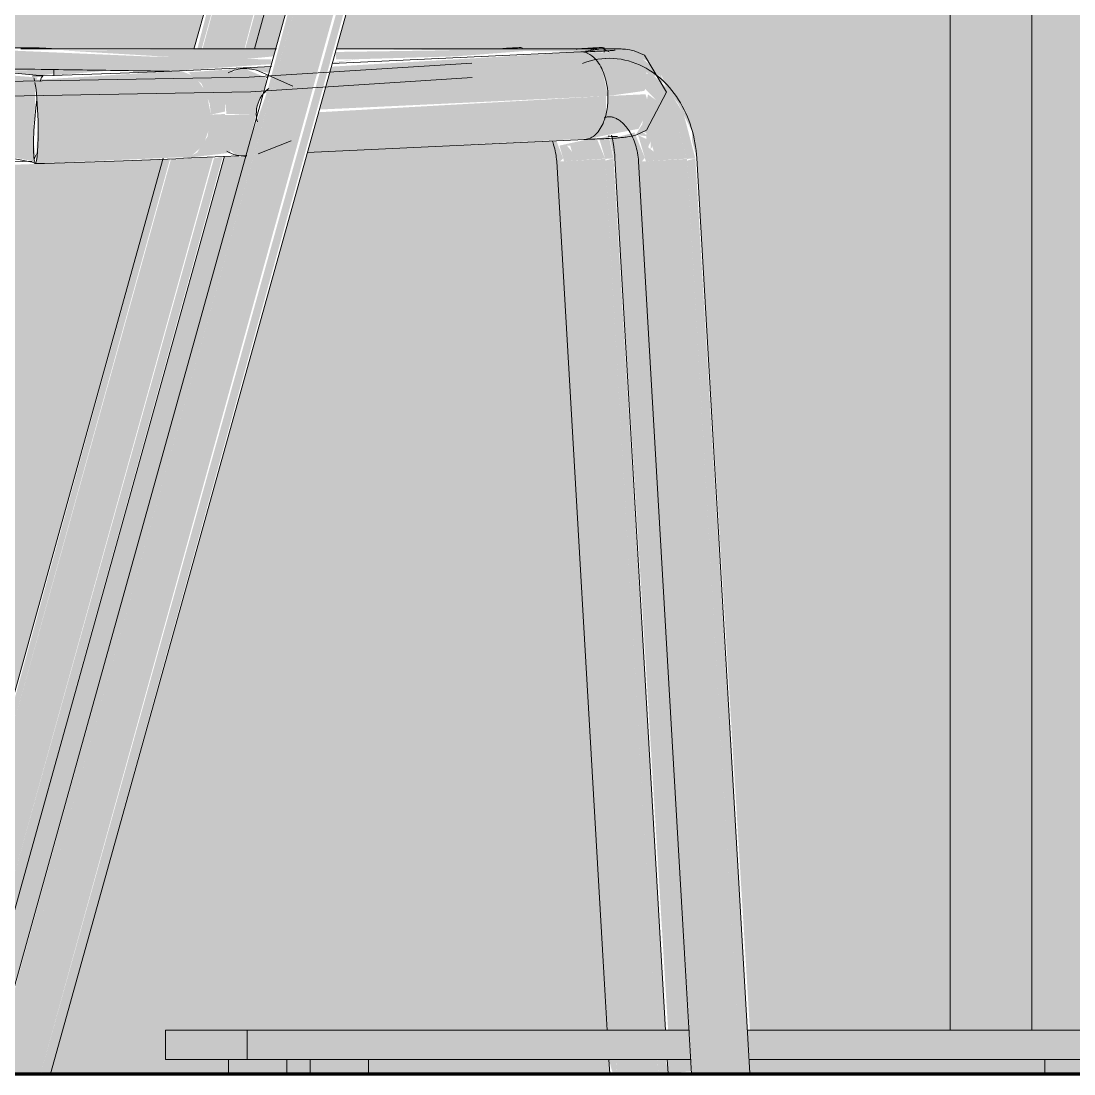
# Model space of a CAD drawing. Header units: inches. Extents: x 20426 to 36348, y -461 to 673.
# Drawn here: x 29311.61 to 29329.63, y 0 to 18.03 of the extents above; entities that cross this region are included whole.
import ezdxf

# ---------------------------------------------------------------- set-up
doc = ezdxf.new("R2010")
doc.units = ezdxf.units.IN
doc.header["$MEASUREMENT"] = 0
doc.linetypes.add('Grid Line 1_2_', pattern=[0.875, 0.5, -0.125, 0.125, -0.125])
for name, color, linetype, lineweight in [('A-FLOR-LEVL', 51, 'Continuous', 9), ('A-WALL', 113, 'Continuous', 13), ('C-TOPO', 7, 'Continuous', 9), ('I-FURN', 30, 'Continuous', 9), ('Q-CASE', 31, 'Continuous', 9)]:
    doc.layers.add(name, color=color, linetype=linetype, lineweight=lineweight)

# ---------------------------------------------------------------- blocks, each defined once
blk = doc.blocks.new('Falcon 7700 Series Pedestal Base - 36_ Square Top x 30_ - Wheelchair Height-460525-Elevation - East')
at = {"layer": 'I-FURN'}
for points in [[(-22418.089, 0.75), (-22415.968, 0.75), (-22415.968, 28.5), (-22418.089, 28.5), (-22418.089, 3.606)], [(-22430.379, 0), (-22430.299, 0), (-22430.299, 0.25), (-22430.379, 0.25)], [(-22430.299, 0), (-22429.513, 0), (-22429.513, 0.25), (-22430.299, 0.25)]]:
    blk.add_hatch(color=256, dxfattribs=at).paths.add_polyline_path(points, flags=0)
h = blk.add_hatch(color=256, dxfattribs=at)
h.paths.add_polyline_path([(-22431.524, 0.25), (-22423.93, 0.25), (-22423.959, 0.75), (-22431.524, 0.75)], flags=0)
h.paths.add_polyline_path([(-22415.968, 0.25), (-22415.968, 0.75), (-22422.959, 0.75), (-22422.916, 0.25), (-22419.005, 0.25)], flags=0)
for p, q in [((-22418.089, 0.75), (-22418.089, 28.5)), ((-22431.524, 0.75), (-22423.95, 0.75)), ((-22431.524, 0.25), (-22431.524, 0.75)), ((-22422.961, 0.75), (-22415.968, 0.75)), ((-22423.921, 0.25), (-22431.524, 0.25)), ((-22430.446, 0.25), (-22430.446, 0)), ((-22429.446, 0), (-22429.446, 0.25)), ((-22415.968, 0.25), (-22422.931, 0.25)), ((-22430.299, 0), (-22430.379, 0)), ((-22429.513, 0), (-22430.299, 0))]:
    blk.add_line(p, q, dxfattribs=at)
blk = doc.blocks.new('HermanMiller_Collection_Air-Chair_SideChair_Arms - Arms-460524-Elevation - East')
at = {"layer": 'I-FURN'}
for points in [[(-22435.862, 0), (-22435.794, 0), (-22430.015, 20.736), (-22430.165, 20.675), (-22431.172, 16.856), (-22431.22, 16.809), (-22431.194, 16.786), (-22431.455, 16.048), (-22435.908, 0)], [(-22435.377, 0), (-22435.061, 0), (-22429.362, 20.625), (-22429.55, 20.683), (-22430.015, 20.734), (-22435.794, 0), (-22435.493, 0)], [(-22434.984, 0), (-22434.892, 0), (-22429.223, 20.512), (-22429.325, 20.578), (-22435.061, 0)], [(-22425.733, 17.483), (-22425.752, 17.507), (-22425.796, 17.496)], [(-22425.702, 17.477), (-22425.419, 17.495), (-22425.455, 17.553), (-22425.733, 17.483)], [(-22435.168, 15.622), (-22435.185, 15.97), (-22435.177, 16.346), (-22436.581, 16.622), (-22437.296, 16.904), (-22437.891, 17.42), (-22438.225, 17.117), (-22437.501, 16.386), (-22436.605, 15.957), (-22435.951, 15.771), (-22435.714, 15.724)], [(-22435.106, 16.318), (-22432.146, 16.423), (-22432.222, 16.798), (-22432.413, 17.073), (-22432.666, 17.174), (-22435.169, 17.017), (-22435.119, 16.6), (-22435.113, 16.512)], [(-22434.838, 17.095), (-22433.842, 17.181), (-22434.838, 17.188), (-22434.838, 17.096)], [(-22431.369, 16.428), (-22431.315, 16.68), (-22431.202, 16.957), (-22431.203, 17.058), (-22431.577, 17.212), (-22431.846, 17.133), (-22431.869, 16.953), (-22431.898, 16.733), (-22431.882, 16.434), (-22431.75, 16.432)], [(-22423.993, 15.665), (-22423.851, 15.674), (-22424.05, 16.429), (-22424.298, 16.841), (-22424.62, 17.142), (-22424.733, 17.106), (-22424.735, 17.057), (-22424.717, 16.884), (-22424.688, 16.839), (-22424.19, 16.333), (-22424.1, 16.028)], [(-22431.177, 17.047), (-22431.165, 17.088), (-22431.203, 17.058)], [(-22425.666, 16.014), (-22424.822, 16.181), (-22424.699, 16.423), (-22424.674, 16.672), (-22424.704, 16.772), (-22425.347, 16.742), (-22425.383, 16.416), (-22425.51, 16.143), (-22425.577, 16.068)], [(-22435.16, 15.585), (-22432.5, 15.7), (-22432.28, 15.893), (-22432.158, 16.229), (-22432.146, 16.423), (-22435.106, 16.318), (-22435.142, 15.606)], [(-22431.548, 15.714), (-22431.369, 16.428), (-22431.906, 16.416), (-22431.821, 15.817), (-22431.716, 15.732), (-22431.672, 15.727)], [(-22435.18, 15.697), (-22435.152, 15.755), (-22435.185, 15.97)], [(-22435.17, 15.639), (-22435.114, 15.793), (-22435.168, 15.697), (-22435.18, 15.697)], [(-22423.863, 0), (-22423.79, 0), (-22424.698, 15.624), (-22424.823, 15.619), (-22423.906, 0)], [(-22423.573, 0), (-22423.083, 0), (-22423.993, 15.665), (-22424.698, 15.624), (-22423.79, 0), (-22423.691, 0)], [(-22423.069, 0), (-22422.916, 0.01), (-22423.851, 15.674), (-22423.991, 15.636), (-22423.083, 0)]]:
    blk.add_hatch(color=256, dxfattribs=at).paths.add_polyline_path(points, flags=0)
h = blk.add_hatch(color=256, dxfattribs=at)
h.paths.add_polyline_path([(-22435.163, 16.344), (-22435.156, 16.96), (-22435.114, 17.059), (-22435.74, 17.107), (-22436.844, 17.353), (-22437.304, 17.57), (-22437.521, 17.681), (-22437.891, 17.42), (-22437.161, 16.85), (-22436.387, 16.545), (-22435.346, 16.374)], flags=0)
h.paths.add_polyline_path([(-22437.108, 17.511), (-22437.277, 17.552), (-22437.161, 17.515)], flags=0)
h = blk.add_hatch(color=256, dxfattribs=at)
h.paths.add_polyline_path([(-22432.86, 17.166), (-22431.109, 17.288), (-22431.109, 17.367), (-22433.221, 17.419), (-22435.951, 17.537), (-22437.078, 17.412), (-22436.947, 17.391), (-22436.299, 17.212), (-22432.962, 17.168)], flags=0)
h.paths.add_polyline_path([(-22430.07, 17.296), (-22429.68, 17.368), (-22430.064, 17.318)], flags=0)
h = blk.add_hatch(color=256, dxfattribs=at)
h.paths.add_polyline_path([(-22431.633, 17.367), (-22431.072, 17.421), (-22431.037, 17.549), (-22434.67, 17.521), (-22432.666, 17.4), (-22431.646, 17.368)], flags=0)
h.paths.add_polyline_path([(-22429.772, 17.368), (-22427.946, 17.421), (-22426.268, 17.551), (-22430.015, 17.496), (-22430.002, 17.368), (-22429.899, 17.368)], flags=0)
h = blk.add_hatch(color=256, dxfattribs=at)
h.paths.add_polyline_path([(-22432.146, 16.423), (-22431.907, 16.475), (-22431.853, 17.081), (-22431.752, 17.18), (-22431.389, 17.188), (-22431.151, 17.137), (-22431.121, 17.246), (-22432.536, 17.148), (-22432.306, 16.953), (-22432.168, 16.617)], flags=0)
h.paths.add_polyline_path([(-22431.366, 16.46), (-22431.351, 16.48), (-22431.364, 16.479)], flags=0)
h.paths.add_polyline_path([(-22430.289, 16.51), (-22425.347, 16.742), (-22425.445, 17.188), (-22425.563, 17.369), (-22425.702, 17.477), (-22425.884, 17.492), (-22430.085, 17.244), (-22430.276, 16.557)], flags=0)
h = blk.add_hatch(color=256, dxfattribs=at)
h.paths.add_polyline_path([(-22425.347, 16.742), (-22424.728, 16.829), (-22424.694, 16.877), (-22424.688, 17.145), (-22424.535, 17.079), (-22424.522, 17.117), (-22424.536, 17.205), (-22424.828, 17.438), (-22425.057, 17.501), (-22425.702, 17.477), (-22425.527, 17.331), (-22425.399, 17.069), (-22425.348, 16.755)], flags=0)
h.paths.add_polyline_path([(-22424.415, 16.961), (-22424.44, 17.145), (-22424.485, 17.034), (-22424.443, 16.99)], flags=0)
h = blk.add_hatch(color=256, dxfattribs=at)
h.paths.add_polyline_path([(-22435.191, 17.075), (-22435.231, 17.087), (-22435.197, 17.075)], flags=0)
h.paths.add_polyline_path([(-22435.109, 17.087), (-22434.838, 17.126), (-22434.838, 17.195), (-22436.072, 17.166), (-22435.701, 17.149), (-22435.114, 17.087)], flags=0)
h.paths.add_polyline_path([(-22436.268, 17.166), (-22436.363, 17.213), (-22436.299, 17.176)], flags=0)
h = blk.add_hatch(color=256, dxfattribs=at)
h.paths.add_polyline_path([(-22424.83, 16.071), (-22424.773, 16.145), (-22424.692, 16.108), (-22424.692, 16.007), (-22424.827, 16.07)], flags=0)
h.paths.add_polyline_path([(-22424.698, 15.624), (-22423.995, 15.67), (-22424.207, 16.391), (-22424.448, 16.615), (-22424.662, 16.769), (-22424.76, 16.256), (-22424.86, 16.099), (-22424.827, 16.063), (-22424.727, 15.723)], flags=0)
h.paths.add_polyline_path([(-22424.562, 15.788), (-22424.66, 15.867), (-22424.615, 15.967), (-22424.587, 15.873)], flags=0)
h = blk.add_hatch(color=256, dxfattribs=at)
h.paths.add_polyline_path([(-22432.629, 15.675), (-22431.809, 15.771), (-22431.821, 15.817), (-22431.907, 16.434), (-22432.146, 16.423), (-22432.204, 16.048), (-22432.381, 15.775), (-22432.53, 15.694)], flags=0)
h.paths.add_polyline_path([(-22430.494, 15.775), (-22425.666, 16.014), (-22425.498, 16.156), (-22425.383, 16.416), (-22425.383, 16.74), (-22430.302, 16.464), (-22430.493, 15.779)], flags=0)
for p, q in [((-22430.154, 20.719), (-22435.929, 0)), ((-22434.891, 0), (-22429.19, 20.451)), ((-22435.072, 17.552), (-22431.024, 17.551)), ((-22425.81, 17.496), (-22430.071, 17.296)), ((-22425.412, 17.492), (-22425.412, 17.565)), ((-22434.838, 17.195), (-22434.838, 17.088)), ((-22431.109, 17.247), (-22432.683, 17.173)), ((-22430.743, 16.908), (-22431.299, 17.157)), ((-22435.044, 17.062), (-22435.067, 16.991)), ((-22435.02, 17.091), (-22435.042, 17.066)), ((-22435.019, 17.091), (-22435.02, 17.091)), ((-22431.338, 15.754), (-22430.77, 15.972)), ((-22430.496, 15.774), (-22425.745, 15.997)), ((-22432.613, 15.675), (-22431.531, 15.726)), ((-22424.824, 15.618), (-22423.917, 0)), ((-22422.916, 0.011), (-22423.826, 15.676)), ((-22435.061, 0), (-22434.984, 0))]:
    blk.add_line(p, q, dxfattribs=at)
at = {"layer": 'I-FURN', "flags": 128}
for points in [[(-22437.439, 17.72), (-22437.22, 17.551), (-22436.939, 17.407), (-22436.184, 17.196), (-22435.073, 17.092), (-22435.019, 17.091)], [(-22435.4, 17.55), (-22435.357, 17.551), (-22435.315, 17.551), (-22435.274, 17.552), (-22435.234, 17.552), (-22435.195, 17.552), (-22435.157, 17.552), (-22435.12, 17.552), (-22435.085, 17.552), (-22435.072, 17.552)], [(-22430, 17.551), (-22427.641, 17.55), (-22425.517, 17.552)], [(-22425.223, 17.526), (-22425.225, 17.526), (-22425.232, 17.526), (-22425.242, 17.525), (-22425.255, 17.523), (-22425.271, 17.522), (-22425.289, 17.521), (-22425.309, 17.52), (-22425.331, 17.518), (-22425.355, 17.517), (-22425.381, 17.515), (-22425.409, 17.514), (-22425.439, 17.512), (-22425.469, 17.51), (-22425.502, 17.509), (-22425.536, 17.507), (-22425.571, 17.506), (-22425.607, 17.504), (-22425.645, 17.502), (-22425.684, 17.501), (-22425.724, 17.499), (-22425.765, 17.498), (-22425.807, 17.496), (-22425.807, 17.496)], [(-22424.346, 16.809), (-22424.719, 17.439), (-22424.896, 17.514), (-22424.972, 17.532), (-22425.016, 17.538), (-22425.047, 17.542), (-22425.073, 17.544), (-22425.096, 17.546), (-22425.119, 17.547), (-22425.141, 17.548), (-22425.165, 17.549), (-22425.188, 17.55), (-22425.213, 17.55), (-22425.24, 17.551), (-22425.267, 17.551), (-22425.295, 17.552), (-22425.325, 17.552), (-22425.357, 17.552), (-22425.389, 17.552), (-22425.423, 17.552), (-22425.458, 17.552), (-22425.494, 17.552), (-22425.518, 17.552)], [(-22425.389, 17.385), (-22425.455, 17.38), (-22425.52, 17.371), (-22425.584, 17.359), (-22425.648, 17.343), (-22425.71, 17.325), (-22425.772, 17.303), (-22425.783, 17.298)], [(-22423.826, 15.676), (-22423.831, 15.743), (-22423.838, 15.81), (-22423.847, 15.876), (-22423.857, 15.942), (-22423.87, 16.008), (-22423.885, 16.073), (-22423.902, 16.137), (-22423.921, 16.201), (-22423.941, 16.264), (-22423.964, 16.326), (-22423.988, 16.388), (-22424.015, 16.448), (-22424.043, 16.508), (-22424.074, 16.566), (-22424.106, 16.623), (-22424.14, 16.679), (-22424.176, 16.734), (-22424.214, 16.787), (-22424.254, 16.838), (-22424.296, 16.888), (-22424.339, 16.937), (-22424.385, 16.983), (-22424.432, 17.028), (-22424.481, 17.07), (-22424.532, 17.11), (-22424.584, 17.148), (-22424.639, 17.184), (-22424.694, 17.217), (-22424.752, 17.248), (-22424.81, 17.276), (-22424.871, 17.301), (-22424.932, 17.323), (-22424.994, 17.342), (-22425.058, 17.357), (-22425.122, 17.37), (-22425.187, 17.379), (-22425.252, 17.385), (-22425.318, 17.387), (-22425.384, 17.385), (-22425.389, 17.385)], [(-22443.743, 17.193), (-22437.62, 16.956), (-22431.489, 17.064), (-22427.679, 17.307)], [(-22432.683, 17.173), (-22432.815, 17.167), (-22432.952, 17.161), (-22433.094, 17.155), (-22433.239, 17.149), (-22433.388, 17.143), (-22433.541, 17.137), (-22433.698, 17.132), (-22433.857, 17.126), (-22434.02, 17.12), (-22434.185, 17.115), (-22434.352, 17.109), (-22434.522, 17.104), (-22434.693, 17.098), (-22434.866, 17.093), (-22435.04, 17.088), (-22435.199, 17.084)], [(-22443.744, 16.943), (-22437.607, 16.705), (-22431.461, 16.815), (-22427.675, 17.056)], [(-22438.239, 17.12), (-22438.023, 16.832), (-22437.747, 16.565), (-22437.041, 16.122), (-22436.067, 15.777), (-22435.151, 15.597)], [(-22424.346, 16.809), (-22424.687, 16.16), (-22424.861, 16.077), (-22424.935, 16.056), (-22424.979, 16.047), (-22425.01, 16.042), (-22425.036, 16.038), (-22425.059, 16.035), (-22425.081, 16.033), (-22425.104, 16.031), (-22425.127, 16.029), (-22425.151, 16.027), (-22425.176, 16.025), (-22425.202, 16.023), (-22425.229, 16.022), (-22425.258, 16.02), (-22425.288, 16.018), (-22425.319, 16.016), (-22425.351, 16.014), (-22425.385, 16.013), (-22425.42, 16.011), (-22425.456, 16.009), (-22425.494, 16.008), (-22425.532, 16.006), (-22425.572, 16.004), (-22425.613, 16.002), (-22425.654, 16.001), (-22425.697, 15.999), (-22425.74, 15.998), (-22425.748, 15.997)], [(-22435.125, 16.684), (-22435.143, 16.537), (-22435.163, 16.344)], [(-22435.163, 16.344), (-22435.177, 16.151), (-22435.185, 15.97), (-22435.186, 15.816), (-22435.18, 15.697), (-22435.168, 15.622)], [(-22425.413, 16.369), (-22425.4, 16.374), (-22425.388, 16.378), (-22425.375, 16.381), (-22425.363, 16.383), (-22425.351, 16.385), (-22425.339, 16.386), (-22425.337, 16.386)], [(-22425.337, 16.386), (-22425.325, 16.387), (-22425.312, 16.386), (-22425.3, 16.385), (-22425.287, 16.384), (-22425.274, 16.381), (-22425.261, 16.378), (-22425.247, 16.374), (-22425.233, 16.369), (-22425.218, 16.363), (-22425.203, 16.356), (-22425.187, 16.347), (-22425.171, 16.338), (-22425.155, 16.327), (-22425.138, 16.315), (-22425.121, 16.302), (-22425.104, 16.287), (-22425.087, 16.271), (-22425.069, 16.253), (-22425.052, 16.234), (-22425.035, 16.214), (-22425.018, 16.192), (-22425.002, 16.169), (-22424.985, 16.145), (-22424.969, 16.119), (-22424.954, 16.092), (-22424.939, 16.064), (-22424.925, 16.035), (-22424.912, 16.004), (-22424.899, 15.973), (-22424.887, 15.941), (-22424.876, 15.907), (-22424.866, 15.874), (-22424.857, 15.839), (-22424.849, 15.804), (-22424.842, 15.768), (-22424.836, 15.732), (-22424.831, 15.695), (-22424.827, 15.659), (-22424.824, 15.622), (-22424.824, 15.618)], [(-22425.186, 16.048), (-22425.189, 16.049), (-22425.196, 16.049), (-22425.206, 16.049), (-22425.219, 16.05), (-22425.234, 16.05), (-22425.253, 16.051), (-22425.273, 16.051), (-22425.295, 16.051), (-22425.319, 16.052), (-22425.345, 16.052)], [(-22432.613, 15.675), (-22432.747, 15.669), (-22432.887, 15.663), (-22433.031, 15.657), (-22433.178, 15.65), (-22433.33, 15.644), (-22433.485, 15.638), (-22433.643, 15.633), (-22433.804, 15.627), (-22433.968, 15.621), (-22434.135, 15.615), (-22434.304, 15.61), (-22434.475, 15.604), (-22434.648, 15.599), (-22434.822, 15.594), (-22434.998, 15.589), (-22435.158, 15.585)], [(-22435.794, 0), (-22435.707, 0), (-22435.605, 0), (-22435.493, 0), (-22435.377, 0), (-22435.263, 0), (-22435.156, 0), (-22435.061, 0)]]:
    blk.add_lwpolyline(points, dxfattribs=at)
at = {"layer": 'I-FURN'}
for centre, major_axis, ratio, start_param, end_param in [((-22431.558, 16.463), (0.021, 0.75), 0.90616, 0.058382, 0.472697), ((-22431.558, 16.463), (0.021, 0.75), 0.90616, 6.079768, 6.341567), ((-22431.558, 16.463), (0.021, 0.75), 0.90616, 5.817968, 6.057018), ((-22435.179, 16.334), (-0.02, 0.75), 0.096081, 5.796547, 5.996591), ((-22435.179, 16.334), (-0.02, 0.75), 0.096081, 4.687594, 5.734792), ((-22430.916, 16.444), (0.014, 0.5), 0.90616, 0.84378, 1.629178), ((-22430.916, 16.444), (0.014, 0.5), 0.90616, 0.581981, 0.82502), ((-22430.916, 16.444), (0.014, 0.5), 0.90616, 1.629178, 1.890978), ((-22435.179, 16.334), (-0.02, 0.75), 0.096081, 3.116798, 4.687594), ((-22431.558, 16.463), (0.021, 0.75), 0.90616, 2.693808, 3.199975), ((-22435.179, 16.334), (-0.02, 0.75), 0.096081, 2.854998, 3.116798), ((-22423.415, -0.018), (0.499, 0.029), 0.004932, 5.481644, 6.283185)]:
    blk.add_ellipse(centre, major_axis=major_axis, ratio=ratio, start_param=start_param, end_param=end_param, dxfattribs=at)
for points in [[(-22434.813, 17.548), (-22434.889, 17.555), (-22435.074, 17.566), (-22435.42, 17.57), (-22435.794, 17.56), (-22436.153, 17.539), (-22436.357, 17.519), (-22436.444, 17.508)], [(-22425.828, 17.55), (-22425.849, 17.548), (-22425.87, 17.547), (-22425.89, 17.545)], [(-22425.646, 17.527), (-22425.61, 17.541), (-22425.572, 17.55), (-22425.534, 17.552)], [(-22425.534, 17.552), (-22425.529, 17.552), (-22425.524, 17.552), (-22425.518, 17.552)], [(-22425.419, 17.538), (-22425.388, 17.529), (-22425.358, 17.516), (-22425.329, 17.498)]]:
    blk.add_open_spline(points, degree=3, dxfattribs=at)
for points, knots in [([(-22425.733, 17.51), (-22425.603, 17.527), (-22425.409, 17.555), (-22425.395, 17.573), (-22425.564, 17.568), (-22425.731, 17.557), (-22425.828, 17.55)], [-0.9999956, -0.9999956, -0.9999956, -0.9999956, -0.7, -0.4, -0.2, 0, 0, 0, 0]), ([(-22425.347, 16.742), (-22425.35, 16.855), (-22425.386, 17.08), (-22425.507, 17.328), (-22425.654, 17.466), (-22425.749, 17.496), (-22425.796, 17.496)], [0, 0, 0, 0, 0.285714, 0.571429, 0.785714, 1, 1, 1, 1]), ([(-22436.425, 17.213), (-22436.183, 17.211), (-22435.651, 17.205), (-22435.122, 17.198), (-22434.838, 17.195)], [-0.9193556, -0.9193556, -0.9193556, -0.9193556, -0.5, 0, 0, 0, 0]), ([(-22434.838, 17.195), (-22434.616, 17.192), (-22434.179, 17.186), (-22433.549, 17.177), (-22433.116, 17.17), (-22432.891, 17.166), (-22432.856, 17.166)], [-1, -1, -1, -1, -0.75, -0.5, -0.25, -0.2033778, -0.2033778, -0.2033778, -0.2033778]), ([(-22425.759, 15.997), (-22425.697, 15.996), (-22425.571, 16.045), (-22425.433, 16.24), (-22425.358, 16.489), (-22425.345, 16.657), (-22425.347, 16.742)], [0, 0, 0, 0, 0.285714, 0.571429, 0.785714, 1, 1, 1, 1])]:
    blk.add_open_spline(points, degree=3, knots=knots, dxfattribs=at)
blk = doc.blocks.new('Casework 3 - Casework 1-483541-Elevation - East')
at = {"layer": 'Q-CASE'}
h = blk.add_hatch(color=256, dxfattribs=at)
h.paths.add_polyline_path([(-22503.889, 0), (-22499.2, 0), (-22499.2, 0.25), (-22504.782, 0.25), (-22504.796, 0), (-22503.898, 0)], flags=0)
h.paths.add_polyline_path([(-22448.007, 26.785), (-22448.058, 26.876), (-22448.024, 26.803)], flags=0)
h.paths.add_polyline_path([(-22375.431, 0), (-22360.053, 0), (-22360.053, 36), (-22504.981, 36), (-22504.981, 30), (-22487.289, 30), (-22487.289, 28.75), (-22504.981, 28.75), (-22504.925, 15), (-22504.861, 15.676), (-22504.662, 16.429), (-22504.351, 16.906), (-22504.295, 17.034), (-22504.2, 17.184), (-22504.142, 17.236), (-22503.899, 17.47), (-22503.293, 17.496), (-22503.262, 17.552), (-22503.024, 17.552), (-22498.724, 17.59), (-22499.722, 20.996), (-22500.874, 24.236), (-22500.877, 25.019), (-22500.799, 25.428), (-22500.554, 26.039), (-22499.895, 26.648), (-22499.14, 26.933), (-22495.584, 27.611), (-22492.083, 28.062), (-22489.209, 28.273), (-22485.71, 28.346), (-22482.305, 28.236), (-22481.946, 28.113), (-22481.741, 28.001), (-22481.484, 27.56), (-22481.522, 27.37), (-22481.763, 27.076), (-22482.055, 26.817), (-22482.305, 26.708), (-22483.061, 26.362), (-22483.255, 26.075), (-22483.616, 25.296), (-22483.79, 24.712), (-22483.947, 23.793), (-22484.29, 20.672), (-22484.369, 18.094), (-22484.243, 17.52), (-22484.243, 17.456), (-22484.243, 17.287), (-22484.187, 17.285), (-22484.046, 16.992), (-22483.857, 16.853), (-22483.672, 16.512), (-22483.714, 16.07), (-22483.883, 15.793), (-22478.702, 0), (-22451.412, 0), (-22446.249, 15.816), (-22446.36, 15.97), (-22446.456, 16.344), (-22446.35, 16.717), (-22445.962, 17.162), (-22445.912, 17.159), (-22445.805, 17.727), (-22445.724, 18.288), (-22445.731, 19.038), (-22445.737, 19.041), (-22445.857, 21.021), (-22446.231, 24.278), (-22446.553, 25.475), (-22446.73, 25.819), (-22447.135, 26.466), (-22448.122, 26.863), (-22448.414, 27.107), (-22448.499, 27.235), (-22448.592, 27.37), (-22448.628, 27.627), (-22448.497, 27.741), (-22448.559, 27.79), (-22448.137, 28.128), (-22447.422, 28.264), (-22444.732, 28.337), (-22442.511, 28.339), (-22438.017, 28.187), (-22435.213, 27.895), (-22432.752, 27.549), (-22430.031, 27.051), (-22429.223, 26.833), (-22428.63, 26.533), (-22428.565, 26.436), (-22428.299, 26.204), (-22428.011, 25.758), (-22427.799, 24.778), (-22428.032, 23.547), (-22429.319, 19.993), (-22430, 17.55), (-22425.419, 17.495), (-22425.369, 17.495), (-22424.922, 17.465), (-22424.653, 17.329), (-22424.522, 17.117), (-22424.509, 17.062), (-22424.437, 17.119), (-22424.356, 16.901), (-22424.148, 16.615), (-22423.911, 16.143), (-22423.908, 15.974), (-22423.826, 15.665), (-22422.916, 0.75), (-22419.49, 0.75), (-22419.49, 28.5), (-22424.576, 28.5), (-22424.576, 28.75), (-22442.825, 28.75), (-22442.825, 30), (-22390.512, 30), (-22390.512, 28.75), (-22408.76, 28.75), (-22408.76, 28.5), (-22413.846, 28.5), (-22413.846, 0.75), (-22410.377, 0.75), (-22409.485, 15.676), (-22409.286, 16.429), (-22408.975, 16.906), (-22408.92, 17.034), (-22408.824, 17.184), (-22408.766, 17.236), (-22408.523, 17.47), (-22407.917, 17.496), (-22407.886, 17.552), (-22407.648, 17.552), (-22403.348, 17.59), (-22404.347, 20.996), (-22405.498, 24.236), (-22405.501, 25.019), (-22405.423, 25.428), (-22405.179, 26.039), (-22404.48, 26.665), (-22403.765, 26.933), (-22400.209, 27.611), (-22396.708, 28.062), (-22394.223, 28.259), (-22390.335, 28.346), (-22385.505, 28.224), (-22385.183, 28.117), (-22384.964, 28.001), (-22384.707, 27.579), (-22384.745, 27.37), (-22384.986, 27.076), (-22385.278, 26.817), (-22385.529, 26.708), (-22386.285, 26.362), (-22386.478, 26.075), (-22386.839, 25.296), (-22387.013, 24.712), (-22387.17, 23.793), (-22387.514, 20.672), (-22387.593, 18.094), (-22387.466, 17.52), (-22387.466, 17.456), (-22387.466, 17.287), (-22387.41, 17.285), (-22387.269, 16.992), (-22387.08, 16.853), (-22386.895, 16.512), (-22386.938, 16.07), (-22387.106, 15.793), (-22381.925, 0), (-22380.272, 0)], flags=0)
h.paths.add_polyline_path([(-22384.375, 0), (-22389.581, 15.675), (-22389.741, 15.658), (-22391.5, 15.745), (-22395.454, 15.895), (-22395.42, 15.776), (-22395.37, 15.636), (-22395.346, 15.636), (-22395.37, 0), (-22385.114, 0)], flags=0)
h.paths.add_polyline_path([(-22383.326, 0), (-22382.974, 0), (-22388.115, 15.663), (-22388.466, 15.668), (-22383.348, 0.068)], flags=0)
h.paths.add_polyline_path([(-22398.445, 0), (-22402.842, 15.775), (-22407.147, 15.931), (-22407.155, 15.7), (-22407.112, 15.619), (-22407.942, 0.75), (-22400.411, 0.75), (-22400.411, 0.25), (-22401.557, 0.25), (-22401.557, 0), (-22399.639, 0)], flags=0)
h.paths.add_polyline_path([(-22402.423, 0), (-22402.423, 0.25), (-22402.958, 0.25), (-22402.958, 0)], flags=0)
h.paths.add_polyline_path([(-22403.824, 0), (-22403.824, 0.25), (-22408.005, 0.25), (-22408.02, 0), (-22404.48, 0)], flags=0)
h.paths.add_polyline_path([(-22498.333, 0), (-22493.82, 0), (-22498.218, 15.775), (-22503.808, 16.095), (-22503.869, 16.084), (-22503.91, 15.978), (-22503.913, 15.848), (-22503.889, 15.619), (-22504.719, 0.75), (-22497.188, 0.75), (-22497.188, 0.25), (-22498.333, 0.25)], flags=0)
h.paths.add_polyline_path([(-22492.122, 0), (-22479.751, 0), (-22484.891, 15.663), (-22485.116, 15.658), (-22486.788, 15.74), (-22492.04, 15.975), (-22492.237, 15.867), (-22492.197, 15.776), (-22492.147, 15.636), (-22492.122, 15.643), (-22492.161, 7.785), (-22492.147, 0), (-22492.125, 0)], flags=0)
h.paths.add_polyline_path([(-22408.866, 0), (-22409.019, 0.01), (-22409.019, 0.25), (-22409.406, 0.25), (-22409.421, 0), (-22408.871, 0)], flags=0)
h.paths.add_polyline_path([(-22413.846, 0), (-22410.42, 0.01), (-22410.42, 0.25), (-22415.535, 0.25), (-22415.535, 0), (-22414.164, 0)], flags=0)
h.paths.add_polyline_path([(-22417.802, 0), (-22417.802, 0.25), (-22422.93, 0.25), (-22422.941, 0.008), (-22422.941, 0), (-22418.089, 0)], flags=0)
h.paths.add_polyline_path([(-22416.401, 0), (-22416.401, 0.25), (-22416.936, 0.25), (-22416.936, 0)], flags=0)
h.paths.add_polyline_path([(-22425.317, 0), (-22425.331, 0.25), (-22429.513, 0.25), (-22429.513, 0), (-22425.394, 0)], flags=0)
h.paths.add_polyline_path([(-22424.466, 0), (-22423.918, 0.044), (-22423.93, 0.25), (-22424.331, 0.25), (-22424.342, 0.008), (-22424.47, 0)], flags=0)
h.paths.add_polyline_path([(-22430.379, 0), (-22430.379, 0.25), (-22430.914, 0.25), (-22430.914, 0)], flags=0)
h.paths.add_polyline_path([(-22431.78, 0), (-22431.78, 0.25), (-22432.925, 0.25), (-22432.925, 0.75), (-22425.36, 0.75), (-22426.172, 15.62), (-22426.114, 15.675), (-22426.231, 15.975), (-22430.495, 15.775), (-22434.892, 0), (-22432.925, 0)], flags=0)
h.paths.add_polyline_path([(-22450.362, 0), (-22450.011, 0), (-22444.87, 15.668), (-22445.248, 15.585), (-22450.011, 1.072)], flags=0)
h.paths.add_polyline_path([(-22437.914, 0), (-22437.944, 15.776), (-22437.872, 15.727), (-22437.875, 15.86), (-22437.92, 15.928), (-22438.119, 15.939), (-22443.847, 15.585), (-22448.961, 0), (-22437.966, 0)], flags=0)
h.paths.add_polyline_path([(-22409.019, 0.75), (-22408.976, 0.75), (-22408.084, 15.676), (-22408.028, 16.038), (-22408.508, 16.067), (-22408.555, 15.703), (-22408.513, 15.619), (-22409.322, 0.75)], flags=0)
h.paths.add_polyline_path([(-22424.615, 15.967), (-22424.615, 15.83), (-22424.589, 15.878), (-22424.592, 15.887)], flags=0)
h.paths.add_polyline_path([(-22424.83, 16.071), (-22424.66, 16.05), (-22424.773, 16.145), (-22424.828, 16.127), (-22424.829, 16.099)], flags=0)
h.paths.add_polyline_path([(-22423.959, 0.75), (-22424.771, 15.62), (-22424.715, 15.681), (-22424.893, 16.118), (-22425.314, 16.003), (-22425.223, 15.592), (-22424.317, 0.75)], flags=0)
h.paths.add_polyline_path([(-22493.191, 1.458), (-22493.15, 15.675), (-22493.598, 15.587), (-22497.153, 15.675), (-22493.198, 1.485)], flags=0)
h.paths.add_polyline_path([(-22397.815, 1.458), (-22397.843, 2.868), (-22401.422, 15.708), (-22401.777, 15.675), (-22397.822, 1.485)], flags=0)
h.paths.add_polyline_path([(-22396.414, 1.458), (-22396.374, 15.675), (-22396.747, 15.585), (-22396.771, 2.74), (-22396.421, 1.485)], flags=0)
h.paths.add_polyline_path([(-22436.922, 1.458), (-22436.527, 2.878), (-22436.642, 15.636), (-22436.992, 15.644), (-22436.925, 1.912)], flags=0)
h.paths.add_polyline_path([(-22435.521, 1.458), (-22431.548, 15.714), (-22431.916, 15.7), (-22435.528, 2.745), (-22435.524, 1.912)], flags=0)
h.paths.add_polyline_path([(-22397.791, 6.398), (-22397.77, 15.625), (-22400.371, 15.655), (-22397.813, 6.477)], flags=0)
h.paths.add_polyline_path([(-22435.546, 6.398), (-22432.963, 15.665), (-22435.591, 15.562), (-22435.553, 7.785)], flags=0)
h.paths.add_polyline_path([(-22493.562, 15.597), (-22493.572, 15.677), (-22493.563, 15.597)], flags=0)
h.paths.add_polyline_path([(-22396.799, 15.633), (-22396.796, 15.677), (-22396.8, 15.636)], flags=0)
h.paths.add_polyline_path([(-22425.963, 15.788), (-22426.05, 15.893), (-22426.016, 15.83), (-22426, 15.817)], flags=0)
h.paths.add_polyline_path([(-22424.111, 15.914), (-22424.128, 16.076), (-22424.14, 16.014), (-22424.119, 15.942)], flags=0)
h.paths.add_polyline_path([(-22408.625, 15.978), (-22408.498, 16.143), (-22408.565, 16.071), (-22408.622, 15.983)], flags=0)
h.paths.add_polyline_path([(-22504.001, 15.978), (-22503.874, 16.143), (-22503.941, 16.071), (-22503.989, 15.995)], flags=0)
h.paths.add_polyline_path([(-22499.585, 25.705), (-22499.683, 25.705), (-22499.62, 25.686)], flags=0)
h.paths.add_polyline_path([(-22491.867, 17.46), (-22491.629, 17.494), (-22491.593, 17.496), (-22491.364, 17.647), (-22491.205, 17.78), (-22490.762, 18.633), (-22490.576, 19.251), (-22490.258, 21.858), (-22489.731, 25.72), (-22489.811, 26.257), (-22489.804, 26.437), (-22490.133, 27.027), (-22490.352, 27.223), (-22492.182, 27.052), (-22495.882, 26.556), (-22498.561, 26.061), (-22499.201, 25.884), (-22499.682, 25.592), (-22499.884, 25.299), (-22499.855, 25.296), (-22499.932, 24.999), (-22499.953, 24.63), (-22500.006, 24.557), (-22500.011, 24.409), (-22499.928, 24.26), (-22499.808, 24.038), (-22499.775, 23.984), (-22498.448, 20.322), (-22497.676, 17.549), (-22492.187, 17.5), (-22491.9, 17.464)], flags=0)
h.paths.add_polyline_path([(-22437.27, 17.541), (-22437.295, 17.57), (-22437.248, 17.599), (-22437.108, 17.551), (-22436.214, 17.552), (-22432.437, 17.55), (-22431.3, 21.414), (-22430.173, 24.575), (-22430.214, 25.084), (-22430.329, 25.388), (-22430.329, 25.436), (-22430.431, 25.592), (-22430.613, 25.745), (-22431.052, 25.888), (-22431.884, 26.127), (-22434.082, 26.532), (-22436.796, 26.916), (-22438.533, 27.076), (-22438.701, 26.833), (-22438.815, 26.537), (-22438.966, 26.104), (-22439.008, 25.435), (-22438.948, 24.685), (-22438.812, 24.022), (-22438.289, 20.75), (-22438.048, 18.914), (-22437.82, 18.308), (-22437.466, 17.711), (-22437.369, 17.625), (-22437.277, 17.547)], flags=0)
h.paths.add_polyline_path([(-22402.808, 25.705), (-22402.906, 25.705), (-22402.843, 25.686)], flags=0)
h.paths.add_polyline_path([(-22396.16, 17.549), (-22395.988, 17.647), (-22395.829, 17.78), (-22395.387, 18.633), (-22395.201, 19.251), (-22394.893, 21.787), (-22394.355, 25.72), (-22394.435, 26.257), (-22394.428, 26.437), (-22394.758, 27.027), (-22394.904, 27.106), (-22397.4, 26.805), (-22400.768, 26.274), (-22401.967, 25.998), (-22402.828, 25.682), (-22403.107, 25.299), (-22403.078, 25.296), (-22403.155, 24.999), (-22403.176, 24.63), (-22403.222, 24.538), (-22403.234, 24.409), (-22403.158, 24.283), (-22403.031, 24.038), (-22402.999, 23.984), (-22401.672, 20.322), (-22400.849, 17.55), (-22396.169, 17.55)], flags=0)
h.paths.add_polyline_path([(-22431.051, 17.549), (-22431.036, 17.55), (-22429.899, 21.414), (-22428.771, 24.575), (-22428.813, 25.084), (-22428.928, 25.388), (-22428.928, 25.436), (-22429.03, 25.592), (-22429.239, 25.758), (-22429.43, 25.798), (-22429.335, 25.474), (-22429.24, 24.236), (-22429.729, 22.757), (-22430.72, 19.993), (-22431.401, 17.549), (-22431.109, 17.549)], flags=0)
h.paths.add_polyline_path([(-22404.209, 25.705), (-22404.307, 25.705), (-22404.244, 25.686)], flags=0)
h.paths.add_polyline_path([(-22402.3, 17.549), (-22401.947, 17.59), (-22402.945, 20.996), (-22404.097, 24.236), (-22404.1, 25.019), (-22404.022, 25.428), (-22403.943, 25.798), (-22404.229, 25.682), (-22404.508, 25.299), (-22404.48, 25.293), (-22404.556, 24.999), (-22404.578, 24.63), (-22404.623, 24.539), (-22404.635, 24.409), (-22404.552, 24.26), (-22404.433, 24.038), (-22404.4, 23.984), (-22403.073, 20.322), (-22402.3, 17.55)], flags=0)
h.paths.add_polyline_path([(-22499.922, 24.63), (-22499.954, 24.825), (-22499.907, 24.924), (-22499.917, 24.732)], flags=0)
h.paths.add_polyline_path([(-22404.546, 24.63), (-22404.578, 24.825), (-22404.532, 24.924), (-22404.541, 24.732)], flags=0)
h.paths.add_polyline_path([(-22403.145, 24.63), (-22403.177, 24.825), (-22403.131, 24.924), (-22403.14, 24.732)], flags=0)
h.paths.add_polyline_path([(-22431.214, 25.977), (-22431.733, 26.103), (-22431.253, 25.986)], flags=0)
h.paths.add_polyline_path([(-22448.058, 27.078), (-22447.856, 27.181), (-22447.933, 27.212), (-22447.955, 27.15), (-22448.055, 27.08)], flags=0)
h.paths.add_polyline_path([(-22448.188, 27.076), (-22448.061, 27.107), (-22448.082, 27.169), (-22448.185, 27.078)], flags=0)
h.paths.add_polyline_path([(-22481.925, 27.076), (-22482.049, 27.139), (-22482.044, 27.078), (-22481.946, 27.076)], flags=0)
h.paths.add_polyline_path([(-22385.148, 27.076), (-22385.272, 27.139), (-22385.267, 27.078), (-22385.176, 27.076)], flags=0)
for p, q in [((-22431.78, 0), (-22434.897, 0)), ((-22430.379, 0), (-22430.914, 0)), ((-22425.307, 0), (-22429.513, 0)), ((-22423.906, 0), (-22424.484, 0)), ((-22417.802, 0), (-22423.083, 0))]:
    blk.add_line(p, q, dxfattribs=at)
blk = doc.blocks.new('Falcon 7700 Series Pedestal Base - 36_ Square Top x 30_ - Wheelchair Height-V109-Elevation - East')
at = {"layer": 'I-FURN'}
for points in [[(-22419.005, 0.75), (-22418.089, 0.75), (-22418.089, 28.5), (-22419.49, 28.5), (-22419.49, 0.75)], [(-22432.925, 0.25), (-22431.524, 0.25), (-22431.524, 0.75), (-22432.925, 0.75)], [(-22431.7, 0), (-22431.7, 0.25), (-22431.78, 0.25), (-22431.78, 0)], [(-22431.7, 0), (-22430.914, 0), (-22430.914, 0.25), (-22431.7, 0.25)], [(-22417.802, 0), (-22417.722, 0), (-22417.722, 0.25), (-22417.802, 0.25)], [(-22417.722, 0), (-22416.936, 0), (-22416.936, 0.25), (-22417.722, 0.25)]]:
    blk.add_hatch(color=256, dxfattribs=at).paths.add_polyline_path(points, flags=0)
for p, q in [((-22419.49, 0.75), (-22419.49, 28.5)), ((-22432.925, 0.75), (-22431.524, 0.75)), ((-22432.925, 0.25), (-22432.925, 0.75)), ((-22431.524, 0.25), (-22432.925, 0.25)), ((-22431.847, 0.25), (-22431.847, 0)), ((-22430.847, 0), (-22430.847, 0.25)), ((-22417.869, 0.25), (-22417.869, 0)), ((-22417.869, 0.25), (-22417.869, 0)), ((-22431.7, 0), (-22431.78, 0)), ((-22430.914, 0), (-22431.7, 0)), ((-22417.722, 0), (-22417.802, 0)), ((-22416.936, 0), (-22417.722, 0))]:
    blk.add_line(p, q, dxfattribs=at)
blk = doc.blocks.new('HermanMiller_Collection_Air-Chair_SideChair_Arms - Arms-V110-Elevation - East')
at = {"layer": 'I-FURN'}
h = blk.add_hatch(color=256, dxfattribs=at)
h.paths.add_polyline_path([(-22437.196, 0), (-22436.525, 2.617), (-22436.565, 2.74), (-22437.309, 0), (-22437.263, 0)], flags=0)
h.paths.add_polyline_path([(-22435.543, 5.927), (-22432.845, 15.668), (-22432.966, 15.654), (-22435.545, 6.287), (-22435.544, 6.096)], flags=0)
h.paths.add_polyline_path([(-22432.304, 17.55), (-22431.416, 20.736), (-22431.566, 20.675), (-22432.378, 17.55), (-22432.314, 17.55)], flags=0)
h = blk.add_hatch(color=256, dxfattribs=at)
h.paths.add_polyline_path([(-22436.59, 0), (-22436.512, 0), (-22436.565, 2.261), (-22437.196, 0), (-22436.664, 0)], flags=0)
h.paths.add_polyline_path([(-22435.531, 3.343), (-22432.109, 15.699), (-22432.832, 15.654), (-22435.543, 5.927), (-22435.532, 3.606)], flags=0)
h.paths.add_polyline_path([(-22431.571, 17.55), (-22430.764, 20.625), (-22430.951, 20.683), (-22431.416, 20.734), (-22432.29, 17.55), (-22431.585, 17.55)], flags=0)
h = blk.add_hatch(color=256, dxfattribs=at)
h.paths.add_polyline_path([(-22435.528, 2.745), (-22431.942, 15.707), (-22432.093, 15.675), (-22435.531, 3.343), (-22435.528, 2.762)], flags=0)
h.paths.add_polyline_path([(-22431.401, 17.549), (-22430.634, 20.518), (-22430.734, 20.551), (-22431.559, 17.55), (-22431.402, 17.549)], flags=0)
blk.add_hatch(color=256, dxfattribs=at).paths.add_polyline_path([(-22425.394, 15.665), (-22425.252, 15.674), (-22425.335, 16.063), (-22425.497, 16.014), (-22425.426, 15.775)], flags=0)
h = blk.add_hatch(color=256, dxfattribs=at)
h.paths.add_polyline_path([(-22426.099, 15.624), (-22425.396, 15.67), (-22425.547, 16.032), (-22426.178, 15.893), (-22426.114, 15.675)], flags=0)
h.paths.add_polyline_path([(-22425.963, 15.788), (-22426.05, 15.893), (-22425.994, 15.893), (-22425.988, 15.873)], flags=0)
h = blk.add_hatch(color=256, dxfattribs=at)
h.paths.add_polyline_path([(-22425.191, 0), (-22425.191, 0), (-22425.207, 0.25), (-22425.331, 0.25), (-22425.264, 0)], flags=0)
h.paths.add_polyline_path([(-22425.31, 0.75), (-22425.235, 0.75), (-22426.099, 15.624), (-22426.224, 15.619), (-22425.351, 0.75)], flags=0)
h = blk.add_hatch(color=256, dxfattribs=at)
h.paths.add_polyline_path([(-22425.191, 0), (-22424.484, 0), (-22424.5, 0.25), (-22425.205, 0.25)], flags=0)
h.paths.add_polyline_path([(-22425.141, 0.75), (-22424.527, 0.75), (-22425.394, 15.665), (-22426.099, 15.624), (-22425.235, 0.75)], flags=0)
h = blk.add_hatch(color=256, dxfattribs=at)
h.paths.add_polyline_path([(-22424.484, 0), (-22424.317, 0.01), (-22424.357, 0.25), (-22424.498, 0.25)], flags=0)
h.paths.add_polyline_path([(-22424.385, 0.75), (-22424.36, 0.75), (-22425.252, 15.674), (-22425.392, 15.636), (-22424.527, 0.75), (-22424.388, 0.75)], flags=0)
for p, q in [((-22431.555, 20.719), (-22432.439, 17.545)), ((-22431.4, 17.549), (-22430.591, 20.451)), ((-22435.529, 2.735), (-22431.913, 15.71)), ((-22432.961, 15.675), (-22435.546, 6.401)), ((-22426.225, 15.618), (-22425.361, 0.75)), ((-22424.36, 0.75), (-22425.227, 15.676)), ((-22425.332, 0.25), (-22425.318, 0)), ((-22424.317, 0.011), (-22424.331, 0.25))]:
    blk.add_line(p, q, dxfattribs=at)
at = {"layer": 'I-FURN', "flags": 128}
for points in [[(-22425.227, 15.676), (-22425.232, 15.743), (-22425.239, 15.81), (-22425.248, 15.876), (-22425.258, 15.942), (-22425.271, 16.008), (-22425.285, 16.07)], [(-22426.3, 15.973), (-22426.288, 15.941), (-22426.278, 15.907), (-22426.267, 15.874), (-22426.258, 15.839), (-22426.25, 15.804), (-22426.243, 15.768), (-22426.237, 15.732), (-22426.232, 15.695), (-22426.228, 15.659), (-22426.225, 15.622), (-22426.225, 15.618)], [(-22435.205, 15.627), (-22435.369, 15.621), (-22435.536, 15.615), (-22435.601, 15.613)]]:
    blk.add_lwpolyline(points, dxfattribs=at)
at = {"layer": 'I-FURN'}
blk.add_ellipse((-22424.816, -0.018), major_axis=(0.499, 0.029), ratio=0.004932, start_param=5.481644, end_param=6.283185, dxfattribs=at)
blk.add_open_spline([(-22426.82, 17.56), (-22426.807, 17.565), (-22426.821, 17.572), (-22426.961, 17.568), (-22427.122, 17.558), (-22427.209, 17.551)], degree=3, knots=[-0.6, -0.6, -0.6, -0.6, -0.4, -0.2, -0.0145831, -0.0145831, -0.0145831, -0.0145831], dxfattribs=at)

msp = doc.modelspace()

# ---------------------------------------------------------------- linework, layer by layer
at = {"layer": 'A-FLOR-LEVL', "linetype": 'Grid Line 1_2_'}
msp.add_line((28584.132, 0), (31320.903, 0), dxfattribs=at)
at = {"layer": 'A-WALL'}
msp.add_line((29432.951, 0), (29097.451, 0), dxfattribs=at)
at = {"layer": 'C-TOPO', "lineweight": 70}
msp.add_line((29255.685, 0), (29557.97, 0), dxfattribs=at)
at = {"layer": 'C-TOPO'}
msp.add_line((29557.969, 0), (29255.686, 0), dxfattribs=at)

# ---------------------------------------------------------------- block references
at = {"layer": 'I-FURN'}
for name in ['Falcon 7700 Series Pedestal Base - 36_ Square Top x 30_ - Wheelchair Height-V109-Elevation - East', 'Falcon 7700 Series Pedestal Base - 36_ Square Top x 30_ - Wheelchair Height-460525-Elevation - East', 'HermanMiller_Collection_Air-Chair_SideChair_Arms - Arms-V110-Elevation - East', 'HermanMiller_Collection_Air-Chair_SideChair_Arms - Arms-460524-Elevation - East']:
    msp.add_blockref(name, (51747.003, 0), dxfattribs=at)
at = {"layer": 'Q-CASE'}
msp.add_blockref('Casework 3 - Casework 1-483541-Elevation - East', (51747.003, 0), dxfattribs=at)

doc.saveas('drawing.dxf')
